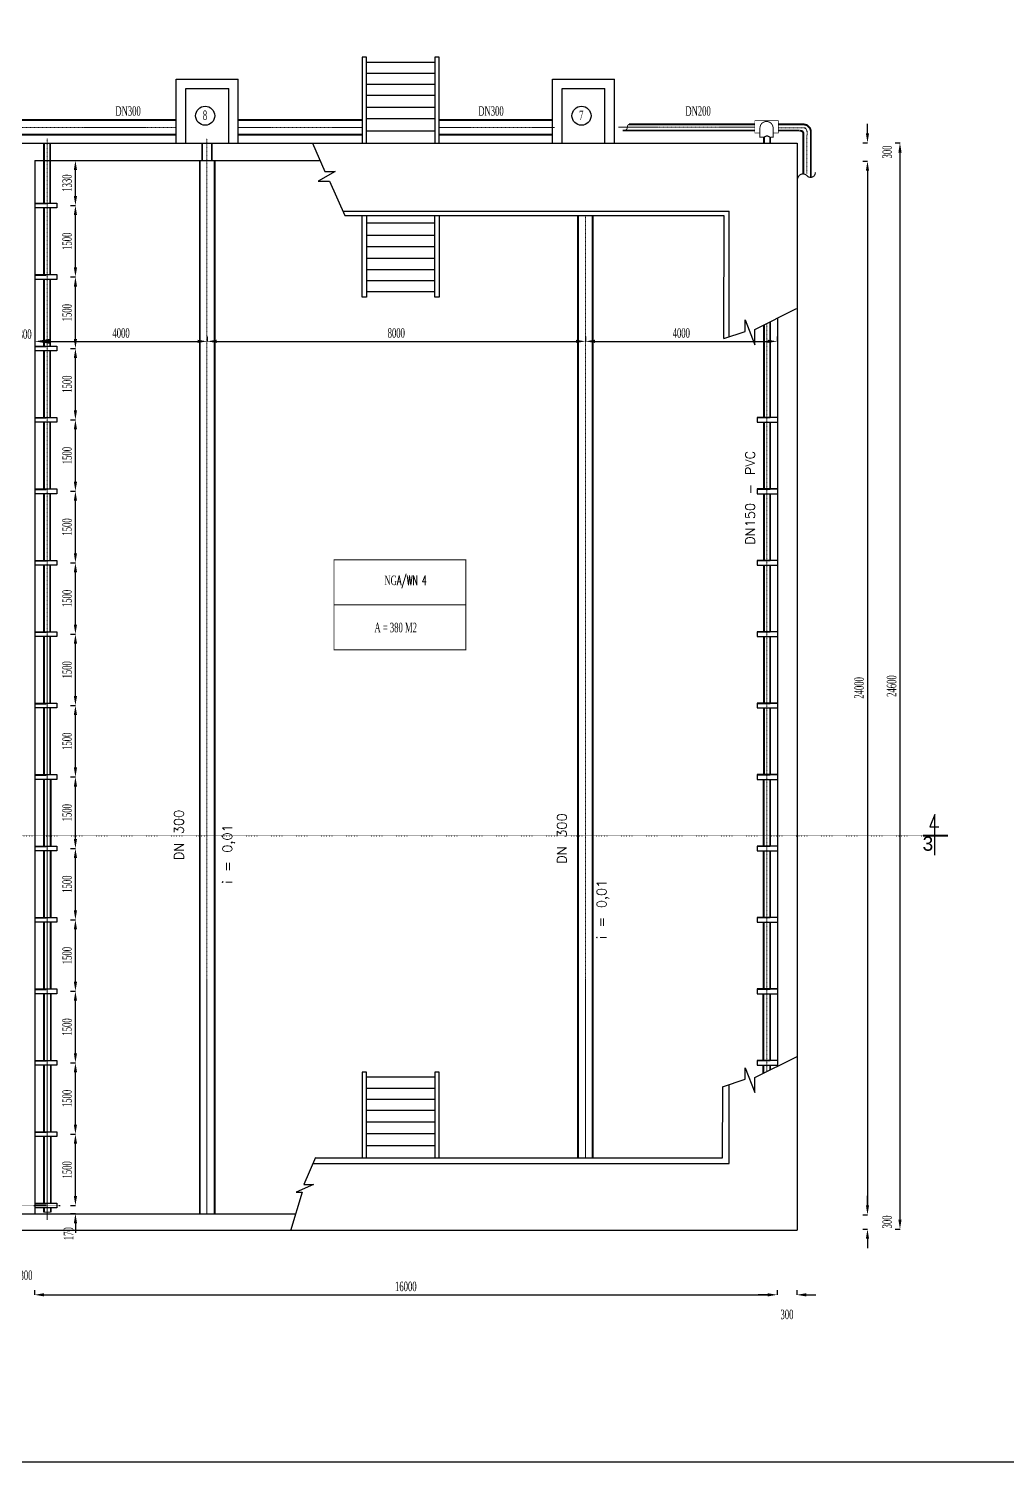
# Model space of a CAD drawing. Header units: millimetres. Extents: x -702765 to 835888, y -645289 to 262.
# Drawn here: x 560302 to 580846, y -341067 to -310961 of the extents above; entities that cross this region are included whole.
import ezdxf
from ezdxf.enums import TextEntityAlignment as Align

# ---------------------------------------------------------------- set-up
doc = ezdxf.new("R2010")
doc.units = ezdxf.units.MM
doc.header["$LTSCALE"] = 0.01
for name, pattern in [('ACAD_ISO07W100', [3, 0, -3]), ('AM_ISO02W050', [7.5, 6, -1.5]), ('CENTER', [2, 1.25, -0.25, 0.25, -0.25]), ('DASHED', [19.05, 12.7, -6.35]), ('HIDDEN', [9.525, 6.35, -3.175])]:
    doc.linetypes.add(name, pattern=pattern)
doc.layers.add('AM_3N', color=6, linetype='AM_ISO02W050', lineweight=25)
doc.layers.add('duong tam', color=6, linetype='CENTER', lineweight=9)
doc.layers.add('HACTH', color=9, linetype='Continuous')
doc.layers.add('TEXT', color=2, linetype='Continuous')
doc.styles.get("Standard").update_dxf_attribs({"font": 'txt.shx', "width": 0.85})
doc.styles.add('TECHNICLIGHT', font='tel_____.pfb')
doc.styles.add('TUYEN', font='vntimeh.shx', dxfattribs={"width": 0.6, "height": 200})
doc.dimstyles.new('D2', dxfattribs={"dimtxt": 200, "dimasz": 300, "dimexe": 0.18, "dimexo": 6.25, "dimgap": 50, "dimtad": 1, "dimdec": 0, "dimzin": 12, "dimdsep": 46, "dimtxsty": 'TUYEN', "dimcen": 0.09, "dimdle": 80, "dimclrd": 1, "dimclre": 1, "dimclrt": 2, "dimadec": 0, "dimazin": 0, "dimtfac": 0.000899191, "dimtdec": 0, "dimtofl": 0, "dimtmove": 2, "dimatfit": 3, "dimfxl": 0, "dimtolj": 1, "dimtzin": 12, "dimarcsym": 0})

# ---------------------------------------------------------------- blocks, each defined once
blk = doc.blocks.new('*D105')
at = {"color": 1, "lineweight": -2}
for p, q in [((559722, -317527), (559422, -317527)), ((560022, -317327), (560022, -317527)), ((560434, -317327), (560434, -317527)), ((560734, -317527), (561034, -317527))]:
    blk.add_line(p, q, dxfattribs=at)
at = {"color": 1}
for points in [[(559722, -317477), (559722, -317577), (560022, -317527)], [(560734, -317477), (560734, -317577), (560434, -317527)]]:
    blk.add_solid(points, dxfattribs=at)
at = {"layer": 'Defpoints', "color": 0}
for p in [(560022, -317321), (560434, -317321), (560434, -317527)]:
    blk.add_point(p, dxfattribs=at)
at = {"color": 2, "insert": (560228, -317377), "char_height": 200, "attachment_point": 5, "style": 'TUYEN'}
blk.add_mtext('\\A1;300', dxfattribs=at)
blk = doc.blocks.new('*D106')
at = {"layer": 'Defpoints', "color": 0, "linetype": 'Continuous'}
for p in [(560434, -317340), (564048, -317340), (564048, -317527)]:
    blk.add_point(p, dxfattribs=at)
at = {"layer": 'HACTH', "color": 1, "linetype": 'ByBlock', "lineweight": -2}
for p, q in [((560434, -317427), (560434, -317527)), ((560634, -317527), (563848, -317527)), ((564048, -317427), (564048, -317527))]:
    blk.add_line(p, q, dxfattribs=at)
at = {"layer": 'HACTH', "color": 1, "linetype": 'Continuous'}
for points in [[(560634, -317493), (560634, -317560), (560434, -317527)], [(563848, -317493), (563848, -317560), (564048, -317527)]]:
    blk.add_solid(points, dxfattribs=at)
at = {"layer": 'HACTH', "color": 2, "linetype": 'Continuous', "insert": (562241, -317352), "char_height": 200, "attachment_point": 5, "style": 'TUYEN'}
blk.add_mtext('\\A1;4000', dxfattribs=at)
blk = doc.blocks.new('*D107')
at = {"layer": 'Defpoints', "color": 0, "linetype": 'Continuous'}
for p in [(564048, -317227), (571989, -317227), (571989, -317527)]:
    blk.add_point(p, dxfattribs=at)
at = {"layer": 'HACTH', "color": 1, "linetype": 'ByBlock', "lineweight": -2}
for p, q in [((564048, -317427), (564048, -317527)), ((564248, -317527), (571789, -317527)), ((571989, -317427), (571989, -317527))]:
    blk.add_line(p, q, dxfattribs=at)
at = {"layer": 'HACTH', "color": 1, "linetype": 'Continuous'}
for points in [[(564248, -317493), (564248, -317560), (564048, -317527)], [(571789, -317493), (571789, -317560), (571989, -317527)]]:
    blk.add_solid(points, dxfattribs=at)
at = {"layer": 'HACTH', "color": 2, "linetype": 'Continuous', "insert": (568019, -317352), "char_height": 200, "attachment_point": 5, "style": 'TUYEN'}
blk.add_mtext('\\A1;8000', dxfattribs=at)
blk = doc.blocks.new('*D108')
at = {"layer": 'Defpoints', "color": 0, "linetype": 'Continuous'}
for p in [(571989, -317227), (576015, -317227), (576015, -317527)]:
    blk.add_point(p, dxfattribs=at)
at = {"layer": 'HACTH', "color": 1, "linetype": 'ByBlock', "lineweight": -2}
for p, q in [((571989, -317427), (571989, -317527)), ((572189, -317527), (575815, -317527)), ((576015, -317427), (576015, -317527))]:
    blk.add_line(p, q, dxfattribs=at)
at = {"layer": 'HACTH', "color": 1, "linetype": 'Continuous'}
for points in [[(572189, -317493), (572189, -317560), (571989, -317527)], [(575815, -317493), (575815, -317560), (576015, -317527)]]:
    blk.add_solid(points, dxfattribs=at)
at = {"layer": 'HACTH', "color": 2, "linetype": 'Continuous', "insert": (574002, -317352), "char_height": 200, "attachment_point": 5, "style": 'TUYEN'}
blk.add_mtext('\\A1;4000', dxfattribs=at)
blk = doc.blocks.new('*D113')
at = {"layer": 'Defpoints', "color": 0, "linetype": 'Continuous'}
for p in [(560014, -336573), (560424, -336573), (560424, -337549)]:
    blk.add_point(p, dxfattribs=at)
at = {"layer": 'HACTH', "color": 1, "linetype": 'ByBlock', "lineweight": -2}
for p, q in [((560014, -337449), (560014, -337549)), ((560424, -337449), (560424, -337549)), ((559814, -337549), (559614, -337549)), ((560624, -337549), (560824, -337549))]:
    blk.add_line(p, q, dxfattribs=at)
at = {"layer": 'HACTH', "color": 1, "linetype": 'Continuous'}
for points in [[(559814, -337516), (559814, -337583), (560014, -337549)], [(560624, -337516), (560624, -337583), (560424, -337549)]]:
    blk.add_solid(points, dxfattribs=at)
at = {"layer": 'HACTH', "color": 2, "linetype": 'Continuous', "insert": (560246, -337140), "char_height": 200, "attachment_point": 5, "style": 'TUYEN'}
blk.add_mtext('\\A1;300', dxfattribs=at)
blk = doc.blocks.new('*D114')
at = {"layer": 'Defpoints', "color": 0, "linetype": 'Continuous'}
for p in [(560424, -336573), (576015, -336573), (576015, -337549)]:
    blk.add_point(p, dxfattribs=at)
at = {"layer": 'HACTH', "color": 1, "linetype": 'ByBlock', "lineweight": -2}
for p, q in [((560424, -337449), (560424, -337549)), ((576015, -337449), (576015, -337549)), ((560624, -337549), (575815, -337549))]:
    blk.add_line(p, q, dxfattribs=at)
at = {"layer": 'HACTH', "color": 1, "linetype": 'Continuous'}
for points in [[(560624, -337516), (560624, -337583), (560424, -337549)], [(575815, -337516), (575815, -337583), (576015, -337549)]]:
    blk.add_solid(points, dxfattribs=at)
at = {"layer": 'HACTH', "color": 2, "linetype": 'Continuous', "insert": (568219, -337374), "char_height": 200, "attachment_point": 5, "style": 'TUYEN'}
blk.add_mtext('\\A1;16000', dxfattribs=at)
blk = doc.blocks.new('*D115')
at = {"layer": 'Defpoints', "color": 0, "linetype": 'Continuous'}
for p in [(576015, -336573), (576424, -336573), (576424, -337549)]:
    blk.add_point(p, dxfattribs=at)
at = {"layer": 'HACTH', "color": 1, "linetype": 'ByBlock', "lineweight": -2}
for p, q in [((576015, -337449), (576015, -337549)), ((576424, -337449), (576424, -337549)), ((575815, -337549), (575615, -337549)), ((576624, -337549), (576824, -337549))]:
    blk.add_line(p, q, dxfattribs=at)
at = {"layer": 'HACTH', "color": 1, "linetype": 'Continuous'}
for points in [[(575815, -337516), (575815, -337583), (576015, -337549)], [(576624, -337516), (576624, -337583), (576424, -337549)]]:
    blk.add_solid(points, dxfattribs=at)
at = {"layer": 'HACTH', "color": 2, "linetype": 'Continuous', "insert": (576220, -337962), "char_height": 200, "attachment_point": 5, "style": 'TUYEN'}
blk.add_mtext('\\A1;300', dxfattribs=at)
blk = doc.blocks.new('*D116')
at = {"layer": 'Defpoints', "color": 0, "linetype": 'Continuous'}
for p in [(577430, -313361), (577450, -313740), (577910, -313740)]:
    blk.add_point(p, dxfattribs=at)
at = {"layer": 'HACTH', "color": 1, "linetype": 'ByBlock', "lineweight": -2}
for p, q in [((577910, -313161), (577910, -312961)), ((577810, -313361), (577910, -313361)), ((577810, -313740), (577910, -313740)), ((577910, -313940), (577910, -314140))]:
    blk.add_line(p, q, dxfattribs=at)
at = {"layer": 'HACTH', "color": 1, "linetype": 'Continuous'}
for points in [[(577877, -313161), (577943, -313161), (577910, -313361)], [(577877, -313940), (577943, -313940), (577910, -313740)]]:
    blk.add_solid(points, dxfattribs=at)
at = {"layer": 'HACTH', "color": 2, "linetype": 'Continuous', "insert": (578323, -313550), "char_height": 200, "attachment_point": 5, "rotation": 90, "style": 'TUYEN'}
blk.add_mtext('\\A1;300', dxfattribs=at)
blk = doc.blocks.new('*D117')
at = {"layer": 'Defpoints', "color": 0, "linetype": 'Continuous'}
for p in [(577450, -313740), (576924, -335868), (577910, -335868)]:
    blk.add_point(p, dxfattribs=at)
at = {"layer": 'HACTH', "color": 1, "linetype": 'ByBlock', "lineweight": -2}
for p, q in [((577810, -313740), (577910, -313740)), ((577910, -313940), (577910, -335668)), ((577810, -335868), (577910, -335868))]:
    blk.add_line(p, q, dxfattribs=at)
at = {"layer": 'HACTH', "color": 1, "linetype": 'Continuous'}
for points in [[(577877, -313940), (577943, -313940), (577910, -313740)], [(577877, -335668), (577943, -335668), (577910, -335868)]]:
    blk.add_solid(points, dxfattribs=at)
at = {"layer": 'HACTH', "color": 2, "linetype": 'Continuous', "insert": (577735, -324804), "char_height": 200, "attachment_point": 5, "rotation": 90, "style": 'TUYEN'}
blk.add_mtext('\\A1;24000', dxfattribs=at)
blk = doc.blocks.new('*D118')
at = {"layer": 'Defpoints', "color": 0, "linetype": 'Continuous'}
for p in [(576924, -335868), (576924, -336171), (577910, -336171)]:
    blk.add_point(p, dxfattribs=at)
at = {"layer": 'HACTH', "color": 1, "linetype": 'ByBlock', "lineweight": -2}
for p, q in [((577910, -335668), (577910, -335468)), ((577810, -335868), (577910, -335868)), ((577810, -336171), (577910, -336171)), ((577910, -336371), (577910, -336571))]:
    blk.add_line(p, q, dxfattribs=at)
at = {"layer": 'HACTH', "color": 1, "linetype": 'Continuous'}
for points in [[(577877, -335668), (577943, -335668), (577910, -335868)], [(577877, -336371), (577943, -336371), (577910, -336171)]]:
    blk.add_solid(points, dxfattribs=at)
at = {"layer": 'HACTH', "color": 2, "linetype": 'Continuous', "insert": (578323, -336019), "char_height": 200, "attachment_point": 5, "rotation": 90, "style": 'TUYEN'}
blk.add_mtext('\\A1;300', dxfattribs=at)
blk = doc.blocks.new('*D119')
at = {"layer": 'Defpoints', "color": 0, "linetype": 'Continuous'}
for p in [(577430, -313361), (577000, -336171), (578592, -336171)]:
    blk.add_point(p, dxfattribs=at)
at = {"layer": 'HACTH', "color": 1, "linetype": 'ByBlock', "lineweight": -2}
for p, q in [((578492, -313361), (578593, -313361)), ((578592, -313561), (578592, -335971)), ((578492, -336171), (578593, -336171))]:
    blk.add_line(p, q, dxfattribs=at)
at = {"layer": 'HACTH', "color": 1, "linetype": 'Continuous'}
for points in [[(578559, -313561), (578626, -313561), (578592, -313361)], [(578559, -335971), (578626, -335971), (578592, -336171)]]:
    blk.add_solid(points, dxfattribs=at)
at = {"layer": 'HACTH', "color": 2, "linetype": 'Continuous', "insert": (578417, -324766), "char_height": 200, "attachment_point": 5, "rotation": 90, "style": 'TUYEN'}
blk.add_mtext('\\A1;24600', dxfattribs=at)
blk = doc.blocks.new('*D152')
at = {"layer": 'Defpoints', "color": 0, "linetype": 'Continuous'}
for p in [(560896, -335675), (561283, -335675), (560692, -335845)]:
    blk.add_point(p, dxfattribs=at)
at = {"layer": 'HACTH', "color": 1, "linetype": 'ByBlock', "lineweight": -2}
for p, q in [((561283, -335475), (561283, -335275)), ((561183, -335675), (561283, -335675)), ((561183, -335845), (561283, -335845)), ((561283, -336045), (561283, -336245))]:
    blk.add_line(p, q, dxfattribs=at)
at = {"layer": 'HACTH', "color": 1, "linetype": 'Continuous'}
for points in [[(561250, -335475), (561317, -335475), (561283, -335675)], [(561250, -336045), (561317, -336045), (561283, -335845)]]:
    blk.add_solid(points, dxfattribs=at)
at = {"layer": 'HACTH', "color": 2, "linetype": 'Continuous', "insert": (561139, -336266), "char_height": 200, "attachment_point": 5, "rotation": 90, "style": 'TUYEN'}
blk.add_mtext('\\A1;170', dxfattribs=at)
blk = doc.blocks.new('*D153')
at = {"layer": 'Defpoints', "color": 0, "linetype": 'Continuous'}
for p in [(560896, -334175), (561283, -334175), (560896, -335675)]:
    blk.add_point(p, dxfattribs=at)
at = {"layer": 'HACTH', "color": 1, "linetype": 'ByBlock', "lineweight": -2}
for p, q in [((561183, -334175), (561283, -334175)), ((561283, -335475), (561283, -334375)), ((561183, -335675), (561283, -335675))]:
    blk.add_line(p, q, dxfattribs=at)
at = {"layer": 'HACTH', "color": 1, "linetype": 'Continuous'}
for points in [[(561250, -334375), (561317, -334375), (561283, -334175)], [(561250, -335475), (561317, -335475), (561283, -335675)]]:
    blk.add_solid(points, dxfattribs=at)
at = {"layer": 'HACTH', "color": 2, "linetype": 'Continuous', "insert": (561108, -334925), "char_height": 200, "attachment_point": 5, "rotation": 90, "style": 'TUYEN'}
blk.add_mtext('\\A1;1500', dxfattribs=at)
blk = doc.blocks.new('*D154')
at = {"layer": 'Defpoints', "color": 0, "linetype": 'Continuous'}
for p in [(560896, -332675), (561283, -332675), (560896, -334175)]:
    blk.add_point(p, dxfattribs=at)
at = {"layer": 'HACTH', "color": 1, "linetype": 'ByBlock', "lineweight": -2}
for p, q in [((561183, -332675), (561283, -332675)), ((561283, -333975), (561283, -332875)), ((561183, -334175), (561283, -334175))]:
    blk.add_line(p, q, dxfattribs=at)
at = {"layer": 'HACTH', "color": 1, "linetype": 'Continuous'}
for points in [[(561250, -332875), (561317, -332875), (561283, -332675)], [(561250, -333975), (561317, -333975), (561283, -334175)]]:
    blk.add_solid(points, dxfattribs=at)
at = {"layer": 'HACTH', "color": 2, "linetype": 'Continuous', "insert": (561108, -333425), "char_height": 200, "attachment_point": 5, "rotation": 90, "style": 'TUYEN'}
blk.add_mtext('\\A1;1500', dxfattribs=at)
blk = doc.blocks.new('*D155')
at = {"layer": 'Defpoints', "color": 0, "linetype": 'Continuous'}
for p in [(560896, -332675), (561283, -332675), (560896, -334175)]:
    blk.add_point(p, dxfattribs=at)
at = {"layer": 'HACTH', "color": 1, "linetype": 'ByBlock', "lineweight": -2}
for p, q in [((561183, -332675), (561283, -332675)), ((561283, -333975), (561283, -332875)), ((561183, -334175), (561283, -334175))]:
    blk.add_line(p, q, dxfattribs=at)
at = {"layer": 'HACTH', "color": 1, "linetype": 'Continuous'}
for points in [[(561250, -332875), (561317, -332875), (561283, -332675)], [(561250, -333975), (561317, -333975), (561283, -334175)]]:
    blk.add_solid(points, dxfattribs=at)
at = {"layer": 'HACTH', "color": 2, "linetype": 'Continuous', "insert": (561108, -333425), "char_height": 200, "attachment_point": 5, "rotation": 90, "style": 'TUYEN'}
blk.add_mtext('\\A1;1500', dxfattribs=at)
blk = doc.blocks.new('*D156')
at = {"layer": 'Defpoints', "color": 0, "linetype": 'Continuous'}
for p in [(560896, -331175), (561283, -331175), (560896, -332675)]:
    blk.add_point(p, dxfattribs=at)
at = {"layer": 'HACTH', "color": 1, "linetype": 'ByBlock', "lineweight": -2}
for p, q in [((561183, -331175), (561283, -331175)), ((561283, -332475), (561283, -331375)), ((561183, -332675), (561283, -332675))]:
    blk.add_line(p, q, dxfattribs=at)
at = {"layer": 'HACTH', "color": 1, "linetype": 'Continuous'}
for points in [[(561250, -331375), (561317, -331375), (561283, -331175)], [(561250, -332475), (561317, -332475), (561283, -332675)]]:
    blk.add_solid(points, dxfattribs=at)
at = {"layer": 'HACTH', "color": 2, "linetype": 'Continuous', "insert": (561108, -331925), "char_height": 200, "attachment_point": 5, "rotation": 90, "style": 'TUYEN'}
blk.add_mtext('\\A1;1500', dxfattribs=at)
blk = doc.blocks.new('*D157')
at = {"layer": 'Defpoints', "color": 0, "linetype": 'Continuous'}
for p in [(560896, -329675), (561283, -329675), (560896, -331175)]:
    blk.add_point(p, dxfattribs=at)
at = {"layer": 'HACTH', "color": 1, "linetype": 'ByBlock', "lineweight": -2}
for p, q in [((561183, -329675), (561283, -329675)), ((561283, -330975), (561283, -329875)), ((561183, -331175), (561283, -331175))]:
    blk.add_line(p, q, dxfattribs=at)
at = {"layer": 'HACTH', "color": 1, "linetype": 'Continuous'}
for points in [[(561250, -329875), (561317, -329875), (561283, -329675)], [(561250, -330975), (561317, -330975), (561283, -331175)]]:
    blk.add_solid(points, dxfattribs=at)
at = {"layer": 'HACTH', "color": 2, "linetype": 'Continuous', "insert": (561108, -330425), "char_height": 200, "attachment_point": 5, "rotation": 90, "style": 'TUYEN'}
blk.add_mtext('\\A1;1500', dxfattribs=at)
blk = doc.blocks.new('*D158')
at = {"layer": 'Defpoints', "color": 0, "linetype": 'Continuous'}
for p in [(560896, -328175), (561283, -328175), (560896, -329675)]:
    blk.add_point(p, dxfattribs=at)
at = {"layer": 'HACTH', "color": 1, "linetype": 'ByBlock', "lineweight": -2}
for p, q in [((561183, -328175), (561283, -328175)), ((561283, -329475), (561283, -328375)), ((561183, -329675), (561283, -329675))]:
    blk.add_line(p, q, dxfattribs=at)
at = {"layer": 'HACTH', "color": 1, "linetype": 'Continuous'}
for points in [[(561250, -328375), (561317, -328375), (561283, -328175)], [(561250, -329475), (561317, -329475), (561283, -329675)]]:
    blk.add_solid(points, dxfattribs=at)
at = {"layer": 'HACTH', "color": 2, "linetype": 'Continuous', "insert": (561108, -328925), "char_height": 200, "attachment_point": 5, "rotation": 90, "style": 'TUYEN'}
blk.add_mtext('\\A1;1500', dxfattribs=at)
blk = doc.blocks.new('*D159')
at = {"layer": 'Defpoints', "color": 0, "linetype": 'Continuous'}
for p in [(560896, -326675), (561283, -326675), (560896, -328175)]:
    blk.add_point(p, dxfattribs=at)
at = {"layer": 'HACTH', "color": 1, "linetype": 'ByBlock', "lineweight": -2}
for p, q in [((561183, -326675), (561283, -326675)), ((561283, -327975), (561283, -326875)), ((561183, -328175), (561283, -328175))]:
    blk.add_line(p, q, dxfattribs=at)
at = {"layer": 'HACTH', "color": 1, "linetype": 'Continuous'}
for points in [[(561250, -326875), (561317, -326875), (561283, -326675)], [(561250, -327975), (561317, -327975), (561283, -328175)]]:
    blk.add_solid(points, dxfattribs=at)
at = {"layer": 'HACTH', "color": 2, "linetype": 'Continuous', "insert": (561108, -327425), "char_height": 200, "attachment_point": 5, "rotation": 90, "style": 'TUYEN'}
blk.add_mtext('\\A1;1500', dxfattribs=at)
blk = doc.blocks.new('*D160')
at = {"layer": 'Defpoints', "color": 0, "linetype": 'Continuous'}
for p in [(560896, -325175), (561283, -325175), (560896, -326675)]:
    blk.add_point(p, dxfattribs=at)
at = {"layer": 'HACTH', "color": 1, "linetype": 'ByBlock', "lineweight": -2}
for p, q in [((561183, -325175), (561283, -325175)), ((561283, -326475), (561283, -325375)), ((561183, -326675), (561283, -326675))]:
    blk.add_line(p, q, dxfattribs=at)
at = {"layer": 'HACTH', "color": 1, "linetype": 'Continuous'}
for points in [[(561250, -325375), (561317, -325375), (561283, -325175)], [(561250, -326475), (561317, -326475), (561283, -326675)]]:
    blk.add_solid(points, dxfattribs=at)
at = {"layer": 'HACTH', "color": 2, "linetype": 'Continuous', "insert": (561108, -325925), "char_height": 200, "attachment_point": 5, "rotation": 90, "style": 'TUYEN'}
blk.add_mtext('\\A1;1500', dxfattribs=at)
blk = doc.blocks.new('*D161')
at = {"layer": 'Defpoints', "color": 0, "linetype": 'Continuous'}
for p in [(560896, -323675), (561283, -323675), (560896, -325175)]:
    blk.add_point(p, dxfattribs=at)
at = {"layer": 'HACTH', "color": 1, "linetype": 'ByBlock', "lineweight": -2}
for p, q in [((561183, -323675), (561283, -323675)), ((561283, -324975), (561283, -323875)), ((561183, -325175), (561283, -325175))]:
    blk.add_line(p, q, dxfattribs=at)
at = {"layer": 'HACTH', "color": 1, "linetype": 'Continuous'}
for points in [[(561250, -323875), (561317, -323875), (561283, -323675)], [(561250, -324975), (561317, -324975), (561283, -325175)]]:
    blk.add_solid(points, dxfattribs=at)
at = {"layer": 'HACTH', "color": 2, "linetype": 'Continuous', "insert": (561108, -324425), "char_height": 200, "attachment_point": 5, "rotation": 90, "style": 'TUYEN'}
blk.add_mtext('\\A1;1500', dxfattribs=at)
blk = doc.blocks.new('*D162')
at = {"layer": 'Defpoints', "color": 0, "linetype": 'Continuous'}
for p in [(560896, -322175), (561283, -322175), (560896, -323675)]:
    blk.add_point(p, dxfattribs=at)
at = {"layer": 'HACTH', "color": 1, "linetype": 'ByBlock', "lineweight": -2}
for p, q in [((561183, -322175), (561283, -322175)), ((561283, -323475), (561283, -322375)), ((561183, -323675), (561283, -323675))]:
    blk.add_line(p, q, dxfattribs=at)
at = {"layer": 'HACTH', "color": 1, "linetype": 'Continuous'}
for points in [[(561250, -322375), (561317, -322375), (561283, -322175)], [(561250, -323475), (561317, -323475), (561283, -323675)]]:
    blk.add_solid(points, dxfattribs=at)
at = {"layer": 'HACTH', "color": 2, "linetype": 'Continuous', "insert": (561108, -322925), "char_height": 200, "attachment_point": 5, "rotation": 90, "style": 'TUYEN'}
blk.add_mtext('\\A1;1500', dxfattribs=at)
blk = doc.blocks.new('*D163')
at = {"layer": 'Defpoints', "color": 0, "linetype": 'Continuous'}
for p in [(560896, -320675), (561283, -320675), (560896, -322175)]:
    blk.add_point(p, dxfattribs=at)
at = {"layer": 'HACTH', "color": 1, "linetype": 'ByBlock', "lineweight": -2}
for p, q in [((561183, -320675), (561283, -320675)), ((561283, -321975), (561283, -320875)), ((561183, -322175), (561283, -322175))]:
    blk.add_line(p, q, dxfattribs=at)
at = {"layer": 'HACTH', "color": 1, "linetype": 'Continuous'}
for points in [[(561250, -320875), (561317, -320875), (561283, -320675)], [(561250, -321975), (561317, -321975), (561283, -322175)]]:
    blk.add_solid(points, dxfattribs=at)
at = {"layer": 'HACTH', "color": 2, "linetype": 'Continuous', "insert": (561108, -321425), "char_height": 200, "attachment_point": 5, "rotation": 90, "style": 'TUYEN'}
blk.add_mtext('\\A1;1500', dxfattribs=at)
blk = doc.blocks.new('*D164')
at = {"layer": 'Defpoints', "color": 0, "linetype": 'Continuous'}
for p in [(560896, -319175), (561283, -319175), (560896, -320675)]:
    blk.add_point(p, dxfattribs=at)
at = {"layer": 'HACTH', "color": 1, "linetype": 'ByBlock', "lineweight": -2}
for p, q in [((561183, -319175), (561283, -319175)), ((561283, -320475), (561283, -319375)), ((561183, -320675), (561283, -320675))]:
    blk.add_line(p, q, dxfattribs=at)
at = {"layer": 'HACTH', "color": 1, "linetype": 'Continuous'}
for points in [[(561250, -319375), (561317, -319375), (561283, -319175)], [(561250, -320475), (561317, -320475), (561283, -320675)]]:
    blk.add_solid(points, dxfattribs=at)
at = {"layer": 'HACTH', "color": 2, "linetype": 'Continuous', "insert": (561108, -319925), "char_height": 200, "attachment_point": 5, "rotation": 90, "style": 'TUYEN'}
blk.add_mtext('\\A1;1500', dxfattribs=at)
blk = doc.blocks.new('*D165')
at = {"layer": 'Defpoints', "color": 0, "linetype": 'Continuous'}
for p in [(560896, -317675), (561283, -317675), (560896, -319175)]:
    blk.add_point(p, dxfattribs=at)
at = {"layer": 'HACTH', "color": 1, "linetype": 'ByBlock', "lineweight": -2}
for p, q in [((561183, -317675), (561283, -317675)), ((561283, -318975), (561283, -317875)), ((561183, -319175), (561283, -319175))]:
    blk.add_line(p, q, dxfattribs=at)
at = {"layer": 'HACTH', "color": 1, "linetype": 'Continuous'}
for points in [[(561250, -317875), (561317, -317875), (561283, -317675)], [(561250, -318975), (561317, -318975), (561283, -319175)]]:
    blk.add_solid(points, dxfattribs=at)
at = {"layer": 'HACTH', "color": 2, "linetype": 'Continuous', "insert": (561108, -318425), "char_height": 200, "attachment_point": 5, "rotation": 90, "style": 'TUYEN'}
blk.add_mtext('\\A1;1500', dxfattribs=at)
blk = doc.blocks.new('*D166')
at = {"layer": 'Defpoints', "color": 0, "linetype": 'Continuous'}
for p in [(560896, -316175), (561283, -316175), (560896, -317675)]:
    blk.add_point(p, dxfattribs=at)
at = {"layer": 'HACTH', "color": 1, "linetype": 'ByBlock', "lineweight": -2}
for p, q in [((561183, -316175), (561283, -316175)), ((561283, -317475), (561283, -316375)), ((561183, -317675), (561283, -317675))]:
    blk.add_line(p, q, dxfattribs=at)
at = {"layer": 'HACTH', "color": 1, "linetype": 'Continuous'}
for points in [[(561250, -316375), (561317, -316375), (561283, -316175)], [(561250, -317475), (561317, -317475), (561283, -317675)]]:
    blk.add_solid(points, dxfattribs=at)
at = {"layer": 'HACTH', "color": 2, "linetype": 'Continuous', "insert": (561108, -316925), "char_height": 200, "attachment_point": 5, "rotation": 90, "style": 'TUYEN'}
blk.add_mtext('\\A1;1500', dxfattribs=at)
blk = doc.blocks.new('*D167')
at = {"layer": 'Defpoints', "color": 0, "linetype": 'Continuous'}
for p in [(560896, -314675), (561283, -314675), (560896, -316175)]:
    blk.add_point(p, dxfattribs=at)
at = {"layer": 'HACTH', "color": 1, "linetype": 'ByBlock', "lineweight": -2}
for p, q in [((561183, -314675), (561283, -314675)), ((561283, -315975), (561283, -314875)), ((561183, -316175), (561283, -316175))]:
    blk.add_line(p, q, dxfattribs=at)
at = {"layer": 'HACTH', "color": 1, "linetype": 'Continuous'}
for points in [[(561250, -314875), (561317, -314875), (561283, -314675)], [(561250, -315975), (561317, -315975), (561283, -316175)]]:
    blk.add_solid(points, dxfattribs=at)
at = {"layer": 'HACTH', "color": 2, "linetype": 'Continuous', "insert": (561108, -315425), "char_height": 200, "attachment_point": 5, "rotation": 90, "style": 'TUYEN'}
blk.add_mtext('\\A1;1500', dxfattribs=at)
blk = doc.blocks.new('*D168')
at = {"layer": 'Defpoints', "color": 0, "linetype": 'Continuous'}
for p in [(560896, -313731), (561283, -313731), (560896, -314675)]:
    blk.add_point(p, dxfattribs=at)
at = {"layer": 'HACTH', "color": 1, "linetype": 'ByBlock', "lineweight": -2}
for p, q in [((561183, -313731), (561283, -313731)), ((561283, -314475), (561283, -313931)), ((561183, -314675), (561283, -314675))]:
    blk.add_line(p, q, dxfattribs=at)
at = {"layer": 'HACTH', "color": 1, "linetype": 'Continuous'}
for points in [[(561250, -313931), (561317, -313931), (561283, -313731)], [(561250, -314475), (561317, -314475), (561283, -314675)]]:
    blk.add_solid(points, dxfattribs=at)
at = {"layer": 'HACTH', "color": 2, "linetype": 'Continuous', "insert": (561108, -314203), "char_height": 200, "attachment_point": 5, "rotation": 90, "style": 'TUYEN'}
blk.add_mtext('\\A1;1330', dxfattribs=at)

msp = doc.modelspace()

# ---------------------------------------------------------------- linework, layer by layer
for p, q in [((567302, -311558.6), (567302, -313362.3)), ((567393.4, -311558.6), (567302, -311558.6)), ((567393.4, -313357.6), (567393.4, -311558.6)), ((568826.7, -311558.6), (568826.7, -313357.6)), ((568918.2, -311558.6), (568826.7, -311558.6)), ((568918.2, -313362.3), (568918.2, -311558.6)), ((568826.7, -311668.3), (567393.4, -311668.3)), ((568826.7, -311901), (567393.4, -311901)), ((563400.4, -313362.3), (563400.4, -312018.5)), ((563400.4, -312018.5), (564700.4, -312018.5)), ((564700.4, -313362.3), (564700.4, -312018.5)), ((568826.7, -312133.1), (567393.4, -312133.1)), ((571299.8, -313362.3), (571299.8, -312018.5)), ((571299.8, -312018.5), (572599.8, -312018.5)), ((572599.8, -313362.3), (572599.8, -312018.5)), ((563600.4, -313362.3), (563600.4, -312218.5)), ((563600.4, -312218.5), (564500.4, -312218.5)), ((564500.4, -313362.3), (564500.4, -312218.5)), ((568826.7, -312365.8), (567393.4, -312365.8)), ((571499.8, -313362.3), (571499.8, -312218.5)), ((571499.8, -312218.5), (572399.8, -312218.5)), ((572399.8, -313362.3), (572399.8, -312218.5)), ((568826.7, -312614.3), (567393.4, -312614.3)), ((568823.8, -312853.3), (567393.4, -312853.3)), ((549444.4, -313362.3), (560979.9, -313362.3)), ((560303.3, -313362.3), (576433.8, -313362.3)), ((566258.8, -313363.9), (566520.7, -313962.1)), ((568826.7, -313110.8), (567393.6, -313110.8)), ((576433.8, -313362.3), (576433.8, -336193.7)), ((560433.8, -313731.4), (566419.7, -313731.4)), ((560433.8, -313731.4), (560433.8, -335845.4)), ((566737.7, -313962.1), (566378.5, -314161.5)), ((566520.7, -313962.1), (566737.7, -313962.1)), ((566378.5, -314161.5), (566618, -314161.5)), ((566618, -314161.5), (566937.8, -314880.7)), ((560433.8, -314625.4), (560896.1, -314625.4)), ((560896.1, -314725.4), (560433.8, -314725.4)), ((560896.1, -314625.4), (560896.1, -314725.4)), ((566899.1, -314793.5), (575006.2, -314793.5)), ((566937.8, -314880.7), (574894, -314880.7)), ((567302, -314793.5), (568918.2, -314793.5)), ((567302, -316597.1), (567302, -314880.7)), ((567393.4, -314880.7), (567393.4, -316597.1)), ((568826.7, -316597.1), (568826.7, -314880.7)), ((568918.2, -314880.7), (568918.2, -316597.1)), ((574896.8, -317466.4), (574900.9, -314885.9)), ((575006.2, -317430), (575006.2, -314793.5)), ((568826.7, -315045), (567393.6, -315045)), ((568823.8, -315302.5), (567393.4, -315302.5)), ((568826.7, -315541.4), (567393.4, -315541.4)), ((568826.7, -315790), (567393.4, -315790)), ((568826.7, -316022.7), (567393.4, -316022.7)), ((560433.8, -316125.4), (560896.1, -316125.4)), ((560896.1, -316225.4), (560433.8, -316225.4)), ((560896.1, -316125.4), (560896.1, -316225.4)), ((568826.7, -316254.8), (567393.4, -316254.8)), ((567393.4, -316597.1), (567302, -316597.1)), ((568826.7, -316487.5), (567393.4, -316487.5)), ((568918.2, -316597.1), (568826.7, -316597.1)), ((575543.5, -317277.6), (576421.4, -316838.9)), ((574896.8, -317466.4), (575344, -317317.4)), ((575344, -317078.2), (575543.5, -317596.6)), ((575344, -317317.4), (575344, -317078.2)), ((575543.5, -317596.6), (575543.5, -317277.6)), ((576022.9, -317058.2), (576022.9, -332747.2)), ((560433.8, -317625.4), (560896.1, -317625.4)), ((560896.1, -317725.4), (560433.8, -317725.4)), ((560896.1, -317625.4), (560896.1, -317725.4)), ((560433.8, -319125.4), (560896.1, -319125.4)), ((560896.1, -319125.4), (560896.1, -319225.4)), ((576022.9, -319125.4), (575596.1, -319125.4)), ((575596.1, -319125.4), (575596.1, -319225.4)), ((560896.1, -319225.4), (560433.8, -319225.4)), ((575596.1, -319225.4), (576022.9, -319225.4)), ((560433.8, -320625.4), (560896.1, -320625.4)), ((560896.1, -320625.4), (560896.1, -320725.4)), ((576022.9, -320625.4), (575596.1, -320625.4)), ((575596.1, -320625.4), (575596.1, -320725.4)), ((560896.1, -320725.4), (560433.8, -320725.4)), ((575596.1, -320725.4), (576022.9, -320725.4)), ((560433.8, -322125.4), (560896.1, -322125.4)), ((560896.1, -322125.4), (560896.1, -322225.4)), ((576022.9, -322125.4), (575596.1, -322125.4)), ((575596.1, -322125.4), (575596.1, -322225.4)), ((560896.1, -322225.4), (560433.8, -322225.4)), ((575596.1, -322225.4), (576022.9, -322225.4)), ((560433.8, -323625.4), (560896.1, -323625.4)), ((560896.1, -323625.4), (560896.1, -323725.4)), ((576022.9, -323625.4), (575596.1, -323625.4)), ((575596.1, -323625.4), (575596.1, -323725.4)), ((560896.1, -323725.4), (560433.8, -323725.4)), ((575596.1, -323725.4), (576022.9, -323725.4)), ((560433.8, -325125.4), (560896.1, -325125.4)), ((560896.1, -325125.4), (560896.1, -325225.4)), ((576022.9, -325125.4), (575596.1, -325125.4)), ((575596.1, -325125.4), (575596.1, -325225.4)), ((560896.1, -325225.4), (560433.8, -325225.4)), ((575596.1, -325225.4), (576022.9, -325225.4)), ((560433.8, -326625.4), (560896.1, -326625.4)), ((560896.1, -326625.4), (560896.1, -326725.4)), ((576022.9, -326625.4), (575596.1, -326625.4)), ((575596.1, -326625.4), (575596.1, -326725.4)), ((560896.1, -326725.4), (560433.8, -326725.4)), ((575596.1, -326725.4), (576022.9, -326725.4)), ((560433.8, -328125.4), (560896.1, -328125.4)), ((560896.1, -328125.4), (560896.1, -328225.4)), ((576022.9, -328125.4), (575596.1, -328125.4)), ((575596.1, -328125.4), (575596.1, -328225.4)), ((560896.1, -328225.4), (560433.8, -328225.4)), ((575596.1, -328225.4), (576022.9, -328225.4)), ((560433.8, -329625.4), (560896.1, -329625.4)), ((560896.1, -329625.4), (560896.1, -329725.4)), ((576022.9, -329625.4), (575596.1, -329625.4)), ((575596.1, -329625.4), (575596.1, -329725.4)), ((560896.1, -329725.4), (560433.8, -329725.4)), ((575596.1, -329725.4), (576022.9, -329725.4)), ((560433.8, -331125.4), (560896.1, -331125.4)), ((560896.1, -331125.4), (560896.1, -331225.4)), ((576022.9, -331125.4), (575596.1, -331125.4)), ((575596.1, -331125.4), (575596.1, -331225.4)), ((560896.1, -331225.4), (560433.8, -331225.4)), ((575596.1, -331225.4), (576022.9, -331225.4)), ((560433.8, -332625.4), (560896.1, -332625.4)), ((560896.1, -332625.4), (560896.1, -332725.4)), ((575543.5, -332983.4), (576433.8, -332544.8)), ((575596.1, -332625.4), (575596.1, -332725.4)), ((576022.9, -332625.4), (575596.1, -332625.4)), ((560896.1, -332725.4), (560433.8, -332725.4)), ((567302, -332870.9), (567302, -334674.5)), ((567393.4, -332870.9), (567302, -332870.9)), ((567393.4, -334669.8), (567393.4, -332870.9)), ((568826.7, -332870.9), (568826.7, -334669.8)), ((568918.2, -332870.9), (568826.7, -332870.9)), ((568918.2, -334674.5), (568918.2, -332870.9)), ((575344, -333023.3), (575344, -332784)), ((575344, -332784), (575543.5, -333302.4)), ((575596.1, -332725.4), (576022.9, -332725.4)), ((568826.7, -332980.5), (567393.4, -332980.5)), ((568826.7, -333213.2), (567393.4, -333213.2)), ((574865.2, -333182.8), (575344, -333023.3)), ((574869.4, -334674.5), (574871.8, -333180.6)), ((575006.2, -334788.8), (575006.2, -333135.8)), ((575543.5, -333302.4), (575543.5, -332983.4)), ((568826.7, -333445.3), (567393.4, -333445.3)), ((568826.7, -333678), (567393.4, -333678)), ((560433.8, -334125.4), (560896.1, -334125.4)), ((560896.1, -334125.4), (560896.1, -334225.4)), ((568826.7, -333926.6), (567393.4, -333926.6)), ((568823.8, -334165.5), (567393.4, -334165.5)), ((560896.1, -334225.4), (560433.8, -334225.4)), ((568826.7, -334423), (567393.6, -334423)), ((566323.7, -334663.8), (566080.2, -335231.5)), ((566319.1, -334674.5), (574869.4, -334674.5)), ((566270.1, -334788.8), (575006.2, -334788.8)), ((566283.1, -335231.5), (565917.8, -335393.7)), ((566080.2, -335231.5), (566283.1, -335231.5)), ((560433.8, -335625.4), (560896.1, -335625.4)), ((560896.1, -335625.4), (560896.1, -335725.4)), ((566039.6, -335393.7), (565796.1, -336204.8)), ((565917.8, -335393.7), (566039.6, -335393.7)), ((560024.2, -335845.4), (565904, -335845.4)), ((560896.1, -335725.4), (560433.8, -335725.4)), ((549444.4, -336193.7), (560789.4, -336193.7)), ((559608.4, -336193.7), (576433.8, -336193.7))]:
    msp.add_line(p, q)
at = {"linetype": 'HIDDEN', "ltscale": 0.2}
for p, q in [((560433.8, -314635.4), (560896.1, -314635.4)), ((560433.8, -316135.4), (560896.1, -316135.4)), ((560433.8, -317635.4), (560896.1, -317635.4)), ((560433.8, -319135.4), (560896.1, -319135.4)), ((576022.9, -319135.4), (575596.1, -319135.4)), ((560433.8, -320635.4), (560896.1, -320635.4)), ((576022.9, -320635.4), (575596.1, -320635.4)), ((560433.8, -322135.4), (560896.1, -322135.4)), ((576022.9, -322135.4), (575596.1, -322135.4)), ((560433.8, -323635.4), (560896.1, -323635.4)), ((576022.9, -323635.4), (575596.1, -323635.4)), ((560433.8, -325135.4), (560896.1, -325135.4)), ((576022.9, -325135.4), (575596.1, -325135.4)), ((560433.8, -326635.4), (560896.1, -326635.4)), ((576022.9, -326635.4), (575596.1, -326635.4)), ((560433.8, -328135.4), (560896.1, -328135.4)), ((576022.9, -328135.4), (575596.1, -328135.4)), ((560433.8, -329635.4), (560896.1, -329635.4)), ((576022.9, -329635.4), (575596.1, -329635.4)), ((560433.8, -331135.4), (560896.1, -331135.4)), ((576022.9, -331135.4), (575596.1, -331135.4)), ((560433.8, -332635.4), (560896.1, -332635.4)), ((560433.8, -334135.4), (560896.1, -334135.4)), ((560433.8, -335635.4), (560896.1, -335635.4))]:
    msp.add_line(p, q, dxfattribs=at)
at = {"linetype": 'DASHED'}
msp.add_line((576022.9, -317038.1), (576022.9, -318821.2), dxfattribs=at)
at = {"color": 4}
for p, q in [((579324.2, -327459.5), (579222.5, -327720.7)), ((579324.2, -328315.2), (579324.2, -327459.5)), ((579222.5, -327720.7), (579411.4, -327720.7))]:
    msp.add_line(p, q, dxfattribs=at)
at = {"linetype": 'HIDDEN', "ltscale": 0.5}
msp.add_line((576022.9, -332635.4), (575596.1, -332635.4), dxfattribs=at)
at = {"color": 3, "linetype": 'CENTER'}
msp.add_line((559387, -335675.4), (560962.3, -335675.4), dxfattribs=at)
at = {"linetype": 'DASHED', "const_width": 40}
for points in [[(556664.6, -312877.2), (563400.4, -312877.2)], [(564694.8, -312877.2), (567302, -312877.2)], [(568918.2, -312877.2), (571299.8, -312877.2)], [(556664.6, -313184.2), (563400.4, -313184.2)], [(564694.8, -313184.2), (567302, -313184.2)], [(568918.2, -313184.2), (571299.8, -313184.2)]]:
    msp.add_lwpolyline(points, dxfattribs=at)
for points, const_width in [([(572774.3, -313098.3), (575543.5, -313098.3)], 40), ([(572904.7, -312967.5), (575543.5, -312967.5)], 40), ([(576040, -312967.5), (576562.1, -312967.5)], 40), ([(576040, -313098.3), (576489.4, -313099.8)], 40), ([(576566.3, -313144.4), (576541.8, -313114.8), (576493.1, -313100.9)], 40), ([(576562.1, -312967.5), (576640.8, -312986.6), (576703.7, -313048), (576720.7, -313098.3)], 40), ([(576720.7, -313098.3), (576720.7, -314082.9)], 40), ([(563944.6, -313733.9), (563944.6, -313364.3)], 40), ([(564146.7, -313733.9), (564146.7, -313364.3)], 40), ([(576562.1, -313139.3), (576562.1, -314010.9)], 40), ([(560624.1, -313733.8), (560624.1, -314625.4)], 40), ([(560752.3, -313731.4), (560752.3, -314625.4)], 40), ([(560624.1, -314725.4), (560624.1, -316125.4)], 40), ([(560752.3, -314725.4), (560752.3, -316125.4)], 40), ([(560624.1, -316225.4), (560624.1, -317625.4)], 40), ([(560752.3, -316225.4), (560752.3, -317625.4)], 40), ([(575739.9, -317179.5), (575739.9, -319125.4)], 40), ([(575868.1, -317115.4), (575868.1, -319125.4)], 40), ([(560624.1, -317725.4), (560624.1, -319125.4)], 40), ([(560752.3, -317725.4), (560752.3, -319125.4)], 40), ([(560624.1, -319225.4), (560624.1, -320625.4)], 40), ([(560752.3, -319225.4), (560752.3, -320625.4)], 40), ([(575739.9, -319225.4), (575739.9, -320625.4)], 40), ([(575868.1, -319225.4), (575868.1, -320625.4)], 40), ([(560624.1, -320725.4), (560624.1, -322125.4)], 40), ([(560752.3, -320725.4), (560752.3, -322125.4)], 40), ([(575739.9, -320725.4), (575739.9, -322125.4)], 40), ([(575868.1, -320725.4), (575868.1, -322125.4)], 40), ([(560624.1, -322225.4), (560624.1, -323625.4)], 40), ([(560752.3, -322225.4), (560752.3, -323625.4)], 40), ([(575739.9, -322225.4), (575739.9, -323625.4)], 40), ([(575868.1, -322225.4), (575868.1, -323625.4)], 40), ([(560624.1, -323725.4), (560624.1, -325125.4)], 40), ([(560752.3, -323725.4), (560752.3, -325125.4)], 40), ([(575739.9, -323725.4), (575739.9, -325125.4)], 40), ([(575868.1, -323725.4), (575868.1, -325125.4)], 40), ([(560624.1, -325225.4), (560624.1, -326625.4)], 40), ([(560752.3, -325225.4), (560752.3, -326625.4)], 40), ([(575739.9, -325225.4), (575739.9, -326625.4)], 40), ([(575868.1, -325225.4), (575868.1, -326625.4)], 40), ([(560624.1, -326725.4), (560624.1, -328125.4)], 40), ([(560762.6, -326725.4), (560762.6, -328125.4)], 40), ([(575729.6, -326725.4), (575729.6, -328125.4)], 40), ([(575868.1, -326725.4), (575868.1, -328125.4)], 40), ([(560624.1, -328225.4), (560624.1, -329625.4)], 40), ([(560762.6, -328225.4), (560762.6, -329625.4)], 40), ([(575729.6, -328225.4), (575729.6, -329625.4)], 40), ([(575868.1, -328225.4), (575868.1, -329625.4)], 40), ([(560624.1, -329725.4), (560624.1, -331125.4)], 40), ([(560762.6, -329725.4), (560762.6, -331125.4)], 40), ([(575729.6, -329725.4), (575729.6, -331125.4)], 40), ([(575868.1, -329725.4), (575868.1, -331125.4)], 40), ([(560624.1, -331225.4), (560624.1, -332625.4)], 40), ([(560766.8, -331225.4), (560766.8, -332625.4)], 40), ([(575725.4, -331225.4), (575725.4, -332625.4)], 40), ([(575868.1, -331225.4), (575868.1, -332625.4)], 40), ([(560624.1, -332725.4), (560624.1, -334125.4)], 40), ([(560766.8, -332725.4), (560766.8, -334125.4)], 40), ([(560624.1, -334225.4), (560624.1, -335625.4)], 40), ([(560766.8, -334225.4), (560766.8, -335625.4)], 40), ([(560624.1, -335725.4), (560624.1, -335815.4)], 40), ([(560618.1, -335815.4), (560766.8, -335815.4)], 20), ([(560766.8, -335725.4), (560766.8, -335815.4)], 40)]:
    msp.add_lwpolyline(points, dxfattribs=dict(const_width=const_width))
at = {"color": 4, "const_width": 20}
for points in [[(572774.3, -313098.3, 0.472397), (572869.3, -313034.8, -0.4376877), (572927.2, -312964.1)], [(575928.8, -313046, 0.9890242), (575652.9, -313046, 0.9890242)]]:
    msp.add_lwpolyline(points, format="xyb", dxfattribs=at)
at = {"color": 4}
for points, const_width in [([(575543.5, -312891.9), (576040, -312891.9), (576040, -313152.2), (575936.2, -313152.2)], 10), ([(575649.1, -313152.2), (575543.5, -313152.2), (575543.5, -312891.9)], 10), ([(575651.9, -313039.7), (575651.9, -313238.2), (575739.9, -313238.2)], 20), ([(575868.1, -313238.2), (575931.8, -313238.2), (575932.3, -313044.3)], 20), ([(579077.3, -327909.4), (579600.2, -327909.4)], 40)]:
    msp.add_lwpolyline(points, dxfattribs=dict(at, const_width=const_width))
at = {"linetype": 'HIDDEN', "const_width": 40}
for points in [[(560624.1, -313362.3), (560624.1, -313731.4)], [(560752.3, -313362.3), (560752.3, -313731.4)], [(575739.9, -313231.2), (575739.9, -313362.3)], [(575868.1, -313233.5), (575868.1, -313362.3)]]:
    msp.add_lwpolyline(points, dxfattribs=at)
at = {"linetype": 'HIDDEN', "ltscale": 300, "const_width": 40}
for points in [[(563895.2, -313731.4), (563895.2, -335845.4)], [(564205.1, -313731.4), (564205.1, -335845.4)], [(571835.8, -314880.7), (571835.8, -334674.5)], [(572142.4, -314880.7), (572142.4, -334674.5)]]:
    msp.add_lwpolyline(points, dxfattribs=at)
at = {"const_width": 24}
for points in [[(576447.4, -314110.7, -0.6310483), (576634.1, -314042.1, 1)], [(576634.1, -314042.1, 0.7400327), (576815.2, -313978.6, 1)]]:
    msp.add_lwpolyline(points, format="xyb", dxfattribs=at)
at = {"const_width": 20}
for points in [[(566711.7, -322117.5), (566711.7, -323060.7), (569475.8, -323060.7), (569475.8, -322117.5)], [(566711.7, -323060.7), (566711.7, -324003.9), (569475.8, -324003.9), (569475.8, -323060.7)]]:
    msp.add_lwpolyline(points, close=True, dxfattribs=at)
at = {"color": 2}
for points in [[(564530.5, -327460.7, 0, 0, 0), (564530.5, -326588.3, 50, 0, 0), (564530.5, -326422.1, 0, 0, 0)], [(572387.6, -328624, 0, 0, 0), (572387.6, -327751.5, 50, 0, 0), (572387.6, -327585.4, 0, 0, 0)]]:
    msp.add_lwpolyline(points, format="xyseb", dxfattribs=at)
at = {"linetype": 'HIDDEN', "ltscale": 2, "const_width": 40}
for points in [[(575725.4, -332725.4), (575725.4, -332893.8)], [(575868.1, -332725.4), (575868.1, -332823.5)]]:
    msp.add_lwpolyline(points, dxfattribs=at)
for centre in [(564007.1, -312789), (571906.5, -312789)]:
    msp.add_circle(centre, 200.1)
at = {"color": 4}
msp.add_arc((575802, -313295.6), 78.6, 43.22108, 136.77892, dxfattribs=at)
at = {"layer": 'AM_3N', "linetype": 'ACAD_ISO07W100', "ltscale": 50}
msp.add_line((526686.9, -327909.4), (579077.3, -327909.4), dxfattribs=at)
at = {"layer": 'duong tam', "ltscale": 200}
for p, q in [((556622.8, -313037.8), (563400.4, -313037.8)), ((564694.8, -313037.8), (567302, -313037.8)), ((568918.2, -313037.8), (571341.1, -313037.8)), ((572682.7, -313031.6), (575543.5, -313031.6)), ((576044, -313039.6), (576610.3, -313039.6)), ((576580, -313039.6), (576619.5, -313063.1)), ((576619.5, -313063.1), (576640.7, -313117.7)), ((560692.4, -313267.8), (560692.4, -335974.4)), ((564043.7, -313266.7), (564043.7, -335845.4)), ((576640.7, -313117.7), (576638.4, -314000.2)), ((571990.3, -314880.7), (571990.3, -334674.5)), ((575799.8, -317149.5), (575799.8, -332857.2))]:
    msp.add_line(p, q, dxfattribs=at)
at = {"layer": 'HACTH', "ltscale": 1000}
for p, q in [((567302, -313362.3), (568918.2, -313362.3)), ((567302, -334674.5), (568918.2, -334674.5))]:
    msp.add_line(p, q, dxfattribs=at)
at = {"layer": 'TEXT', "linetype": 'Continuous'}
msp.add_lwpolyline([(516709, -281263.4), (601389, -281263.4), (601389, -341066.9), (516709, -341066.9)], close=True, dxfattribs=at)

# ---------------------------------------------------------------- texts
at = {"color": 4}
for s, p in [('DN150 - PVC', (575547.1, -320813.6)), ('DN 300', (563555.5, -327893.2)), ('DN 300', (571593.7, -327969)), ('i = 0,01', (564572, -328291.6)), ('i = 0,01', (572429.2, -329454.8))]:
    msp.add_text(s, height=200, rotation=90, dxfattribs=at).set_placement(p, align=Align.CENTER)
at = {"color": 4, "style": 'TECHNICLIGHT'}
msp.add_text('3', height=300, dxfattribs=at).set_placement((579178.9, -328224.6), align=Align.CENTER)
at = {"layer": 'HACTH', "color": 4, "style": 'TUYEN', "width": 0.6}
for s, p in [('DN300', (562388, -312789.5)), ('8', (564003.4, -312879.2)), ('DN300', (570006.6, -312789.5)), ('7', (571902.8, -312879.2)), ('DN200', (574353.5, -312789.5))]:
    msp.add_text(s, height=200, dxfattribs=at).set_placement(p, align=Align.CENTER)
at = {"layer": 'HACTH', "color": 4, "char_height": 200, "width": 10494.084, "attachment_point": 1, "style": 'TUYEN'}
for s, insert in [('NG{\\Fromand,romandvn|c0;A/WN 4}', (567769.2, -322445.6)), ('A = 380 M2', (567560.1, -323436.6))]:
    msp.add_mtext(s, dxfattribs=dict(at, insert=insert))

# ---------------------------------------------------------------- dimensions: what is measured, and where the dimension line sits
dim = msp.add_linear_dim(base=(560434.1, -317526.7), p1=(560022.1, -317320.8), p2=(560434.1, -317320.8), text='300', dimstyle='D2')
dim.commit()
dim.dimension.update_dxf_attribs({"geometry": '*D105', "text_midpoint": (560228.1, -317376.7)})
at = {"layer": 'HACTH', "linetype": 'Continuous'}
for base, p1, p2, text, picture, middle in [((577909.9, -313739.6), (577430.5, -313360.7), (577449.8, -313739.6), '300', '*D116', (578322.6, -313550.2)), ((578592.4, -336170.8), (577430.5, -313360.7), (576999.9, -336170.8), '24600', '*D119', (578417.4, -324765.8)), ((561283.3, -313731.4), (560896.1, -314675.4), (560896.1, -313731.4), '1330', '*D168', (561108.3, -314203.4)), ((577909.9, -335867.7), (577449.8, -313739.6), (576924.1, -335867.7), '24000', '*D117', (577734.9, -324803.6)), ((577909.9, -336170.8), (576924.1, -335867.7), (576924.1, -336170.8), '300', '*D118', (578322.6, -336019.2))]:
    dim = msp.add_linear_dim(base=base, p1=p1, p2=p2, angle=90, text=text, dimstyle='D2', override={"dimasz": 200, "dimgap": 75, "dimcen": 40, "dimfxl": 100, "dimfxlon": 1, "dimarcsym": 1}, dxfattribs=at)
    dim.commit()
    dim.dimension.update_dxf_attribs({"geometry": picture, "text_midpoint": middle})
for base, p1, p2, picture, middle in [((561283.3, -314675.4), (560896.1, -316175.4), (560896.1, -314675.4), '*D167', (561108.3, -315425.4)), ((561283.3, -316175.4), (560896.1, -317675.4), (560896.1, -316175.4), '*D166', (561108.3, -316925.4)), ((561283.3, -317675.4), (560896.1, -319175.4), (560896.1, -317675.4), '*D165', (561108.3, -318425.4)), ((561283.3, -319175.4), (560896.1, -320675.4), (560896.1, -319175.4), '*D164', (561108.3, -319925.4)), ((561283.3, -320675.4), (560896.1, -322175.4), (560896.1, -320675.4), '*D163', (561108.3, -321425.4)), ((561283.3, -322175.4), (560896.1, -323675.4), (560896.1, -322175.4), '*D162', (561108.3, -322925.4)), ((561283.3, -323675.4), (560896.1, -325175.4), (560896.1, -323675.4), '*D161', (561108.3, -324425.4)), ((561283.3, -325175.4), (560896.1, -326675.4), (560896.1, -325175.4), '*D160', (561108.3, -325925.4)), ((561283.3, -326675.4), (560896.1, -328175.4), (560896.1, -326675.4), '*D159', (561108.3, -327425.4)), ((561283.3, -328175.4), (560896.1, -329675.4), (560896.1, -328175.4), '*D158', (561108.3, -328925.4)), ((561283.3, -329675.4), (560896.1, -331175.4), (560896.1, -329675.4), '*D157', (561108.3, -330425.4)), ((561283.3, -331175.4), (560896.1, -332675.4), (560896.1, -331175.4), '*D156', (561108.3, -331925.4)), ((561283.3, -332675.4), (560896.1, -334175.4), (560896.1, -332675.4), '*D154', (561108.3, -333425.4)), ((561283.3, -332675.4), (560896.1, -334175.4), (560896.1, -332675.4), '*D155', (561108.3, -333425.4)), ((561283.3, -334175.4), (560896.1, -335675.4), (560896.1, -334175.4), '*D153', (561108.3, -334925.4))]:
    dim = msp.add_linear_dim(base=base, p1=p1, p2=p2, angle=90, dimstyle='D2', override={"dimasz": 200, "dimgap": 75, "dimcen": 40, "dimfxl": 100, "dimfxlon": 1, "dimarcsym": 1}, dxfattribs=at)
    dim.commit()
    dim.dimension.update_dxf_attribs({"geometry": picture, "text_midpoint": middle})
for base, p1, p2, text, picture, middle in [((564048.5, -317526.7), (560434.1, -317339.6), (564048.5, -317339.6), '4000', '*D106', (562241.3, -317351.7)), ((571989, -317526.7), (564048.5, -317227.3), (571989, -317227.3), '8000', '*D107', (568018.7, -317351.7)), ((576015.4, -317526.7), (571989, -317227.3), (576015.4, -317227.3), '4000', '*D108', (574002.2, -317351.7)), ((576015, -337549.2), (560423.9, -336573.4), (576015, -336573.4), '16000', '*D114', (568219.4, -337374.2)), ((576424.5, -337549.2), (576015, -336573.4), (576424.5, -336573.4), '300', '*D115', (576219.8, -337961.9))]:
    dim = msp.add_linear_dim(base=base, p1=p1, p2=p2, text=text, dimstyle='D2', override={"dimasz": 200, "dimgap": 75, "dimcen": 40, "dimfxl": 100, "dimfxlon": 1, "dimarcsym": 1}, dxfattribs=at)
    dim.commit()
    dim.dimension.update_dxf_attribs({"geometry": picture, "text_midpoint": middle})
dim = msp.add_linear_dim(base=(561283.3, -335675.4), p1=(560692.4, -335845.4), p2=(560896.1, -335675.4), angle=90, dimstyle='D2', override={"dimasz": 200, "dimgap": 75, "dimcen": 40, "dimfxl": 100, "dimfxlon": 1, "dimarcsym": 1}, dxfattribs=at)
dim.commit()
dim.dimension.update_dxf_attribs({"geometry": '*D152', "text_midpoint": (561139.1, -336266.4), "dimtype": 160})
dim = msp.add_linear_dim(base=(560423.9, -337549.2), p1=(560014.4, -336573.4), p2=(560423.9, -336573.4), text='300', dimstyle='D2', override={"dimasz": 200, "dimgap": 75, "dimcen": 40, "dimfxl": 100, "dimfxlon": 1, "dimarcsym": 1}, dxfattribs=at)
dim.commit()
dim.dimension.update_dxf_attribs({"geometry": '*D113', "text_midpoint": (560246.3, -337139.9), "dimtype": 160})

doc.saveas('drawing.dxf')
